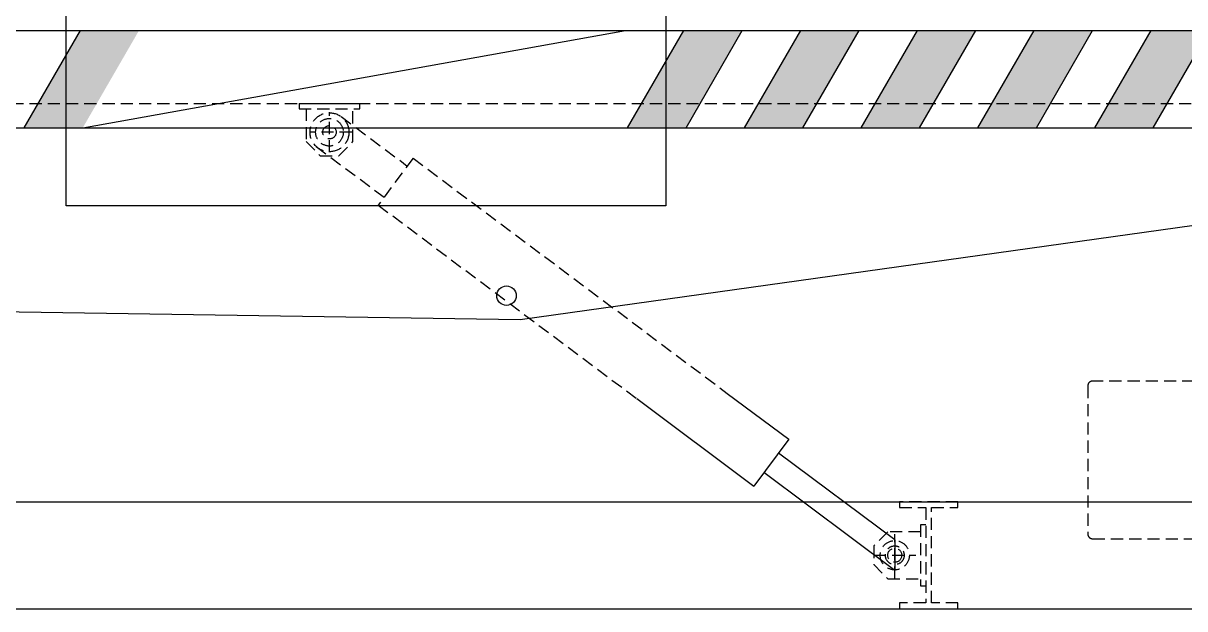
# Model space of a CAD drawing. Header units: millimetres. Extents: x 909 to 159266, y 137 to 21462.
# Drawn here: x 96041 to 97235, y 10276 to 10878 of the extents above; entities that cross this region are included whole.
import ezdxf

# ---------------------------------------------------------------- set-up
doc = ezdxf.new("R2010")
doc.units = ezdxf.units.MM
doc.header["$LTSCALE"] = 50
doc.header["$MEASUREMENT"] = 0
doc.linetypes.add('DASHED2', pattern=[0.375, 0.25, -0.125])

# ---------------------------------------------------------------- blocks, each defined once
blk = doc.blocks.new('도크레벨러 더블실린더')
at = {"color": 1}
for p, q in [((135824.7, 1598958.5), (135887.3, 1598958.5)), ((136328, 1598613.6), (136292, 1598565.5)), ((136436.9, 1598510.2), (136317.5, 1598599.5)), ((136436.9, 1598478.9), (136302.5, 1598579.5)), ((136436.9, 1598510.2), (136436.9, 1598478.9))]:
    blk.add_line(p, q, dxfattribs=at)
at = {"color": 1, "linetype": 'DASHED2'}
for p, q in [((135942, 1598902.4), (135906.1, 1598854.3)), ((135942, 1598902.4), (136264.8, 1598660.8)), ((135906.1, 1598854.3), (136171.7, 1598655.5))]:
    blk.add_line(p, q, dxfattribs=at)
for points in [[(135824.7, 1598958.5), (135824.7, 1598953.2), (135887.3, 1598953.2), (135887.3, 1598958.5)], [(135832, 1598953.2), (135832, 1598919.5), (135846.4, 1598905), (135865.7, 1598905), (135880.1, 1598919.5), (135880.1, 1598953.2)], [(135856, 1598908.5), (135856, 1598949.7)], [(135868.1, 1598945.2), (135936, 1598894.4)], [(135878.9, 1598929.1), (135835.5, 1598929.1)], [(135842.4, 1598914.5), (135912.1, 1598862.3)]]:
    blk.add_lwpolyline(points, dxfattribs=at)
at = {"color": 1}
for points in [[(136171.7, 1598655.5), (136292, 1598565.5)], [(136264.8, 1598660.8), (136328, 1598613.6)]]:
    blk.add_lwpolyline(points, dxfattribs=at)
at = {"color": 1, "linetype": 'DASHED2'}
for radius in [20, 14.2, 6.86]:
    blk.add_circle((135856, 1598929.1), radius, dxfattribs=at)
blk = doc.blocks.new('주단면도-1$0$DL-1(단)')
h = blk.add_hatch(color=2)
h.dxf.hatch_style = 1
h.paths.add_polyline_path([(1003.9, -16), (943.9, -16), (886.1, -116), (946.1, -116)])
h = blk.add_hatch(color=2)
h.dxf.hatch_style = 1
h.paths.add_polyline_path([(1623.9, -16), (1563.9, -16), (1506.1, -116), (1566.1, -116)])
h = blk.add_hatch(color=2)
h.dxf.hatch_style = 1
h.paths.add_polyline_path([(1743.9, -16), (1683.9, -16), (1626.1, -116), (1686.1, -116)])
h = blk.add_hatch(color=2)
h.dxf.hatch_style = 1
h.paths.add_polyline_path([(1863.9, -16), (1803.9, -16), (1746.1, -116), (1806.1, -116)])
h = blk.add_hatch(color=2)
h.dxf.hatch_style = 1
h.paths.add_polyline_path([(1983.9, -16), (1923.9, -16), (1866.1, -116), (1926.1, -116)])
h = blk.add_hatch(color=2)
h.dxf.hatch_style = 1
h.paths.add_polyline_path([(2103.9, -16), (2043.9, -16), (1986.1, -116), (2046.1, -116)])
at = {"color": 7}
for p, q in [((886.1, -116), (943.9, -16)), ((946.1, -116), (1503.9, -16)), ((1506.1, -116), (1563.9, -16)), ((1566.1, -116), (1623.9, -16)), ((1626.1, -116), (1683.9, -16)), ((1686.1, -116), (1743.9, -16)), ((1746.1, -116), (1803.9, -16)), ((1806.1, -116), (1863.9, -16)), ((1866.1, -116), (1923.9, -16)), ((1926.1, -116), (1983.9, -16)), ((1986.1, -116), (2043.9, -16)), ((2046.1, -116), (2103.9, -16))]:
    blk.add_line(p, q, dxfattribs=at)
at = {"color": 252, "linetype": 'DASHED2'}
blk.add_line((104, -91), (2784.5, -91), dxfattribs=at)
at = {"color": 4}
for p, q in [((104, -116), (2800.1, -116)), ((1395.5, -312.8), (2800.1, -116)), ((493.1, -299.2), (1395.5, -312.8)), ((0.1, -500), (2880.1, -500)), ((0.1, -610), (2880.1, -610))]:
    blk.add_line(p, q, dxfattribs=at)
blk.add_lwpolyline([(104, -16), (2784.5, -16), (2784.5, -16)], dxfattribs=at)
at = {"color": 1, "linetype": 'DASHED2'}
blk.add_lwpolyline([(2144.8, -376), (1984, -376, 0.414214), (1979, -381), (1979, -533.1, 0.414214), (1984, -538.1), (2144.8, -538.1)], format="xyb", dxfattribs=at)
at = {"color": 252, "linetype": 'DASHED2'}
blk.add_lwpolyline([(1818.5, -604), (1818.5, -506), (1845.5, -506), (1845.5, -500), (1785.5, -500), (1785.5, -506), (1812.5, -506), (1812.5, -604), (1785.5, -604), (1785.5, -610), (1845.5, -610), (1845.5, -604), (1818.5, -604)], dxfattribs=at)
at = {"color": 1, "linetype": 'DASHED2'}
for points in [[(1812.5, -523.7), (1807.1, -523.7), (1807.1, -586.3), (1812.5, -586.3)], [(1807.1, -530.9), (1773.4, -530.9), (1759, -545.4), (1759, -564.6), (1773.4, -579.1), (1807.1, -579.1)], [(1780.6, -579.1), (1780.6, -533.3)], [(1759, -555), (1802.3, -555)]]:
    blk.add_lwpolyline(points, dxfattribs=at)
at = {"color": 7}
blk.add_circle((1381.6, -288.3), 10, dxfattribs=at)
at = {"color": 1, "linetype": 'DASHED2'}
for radius in [15, 9.63, 7.22]:
    blk.add_circle((1780.6, -555), radius, dxfattribs=at)
at = {"color": 1}
blk.add_blockref('도크레벨러 더블실린더', (-134656.3, -1599049.5), dxfattribs=at)

msp = doc.modelspace()

# ---------------------------------------------------------------- linework, layer by layer
at = {"elevation": 0}
msp.add_lwpolyline([(96085.5, 11251.8), (96701.8, 11251.8), (96701.8, 10690.1), (96085.5, 10690.1)], close=True, dxfattribs=at)

# ---------------------------------------------------------------- block references
msp.add_blockref('주단면도-1$0$DL-1(단)', (95156.4, 10886.2, 0))

doc.saveas('drawing.dxf')
